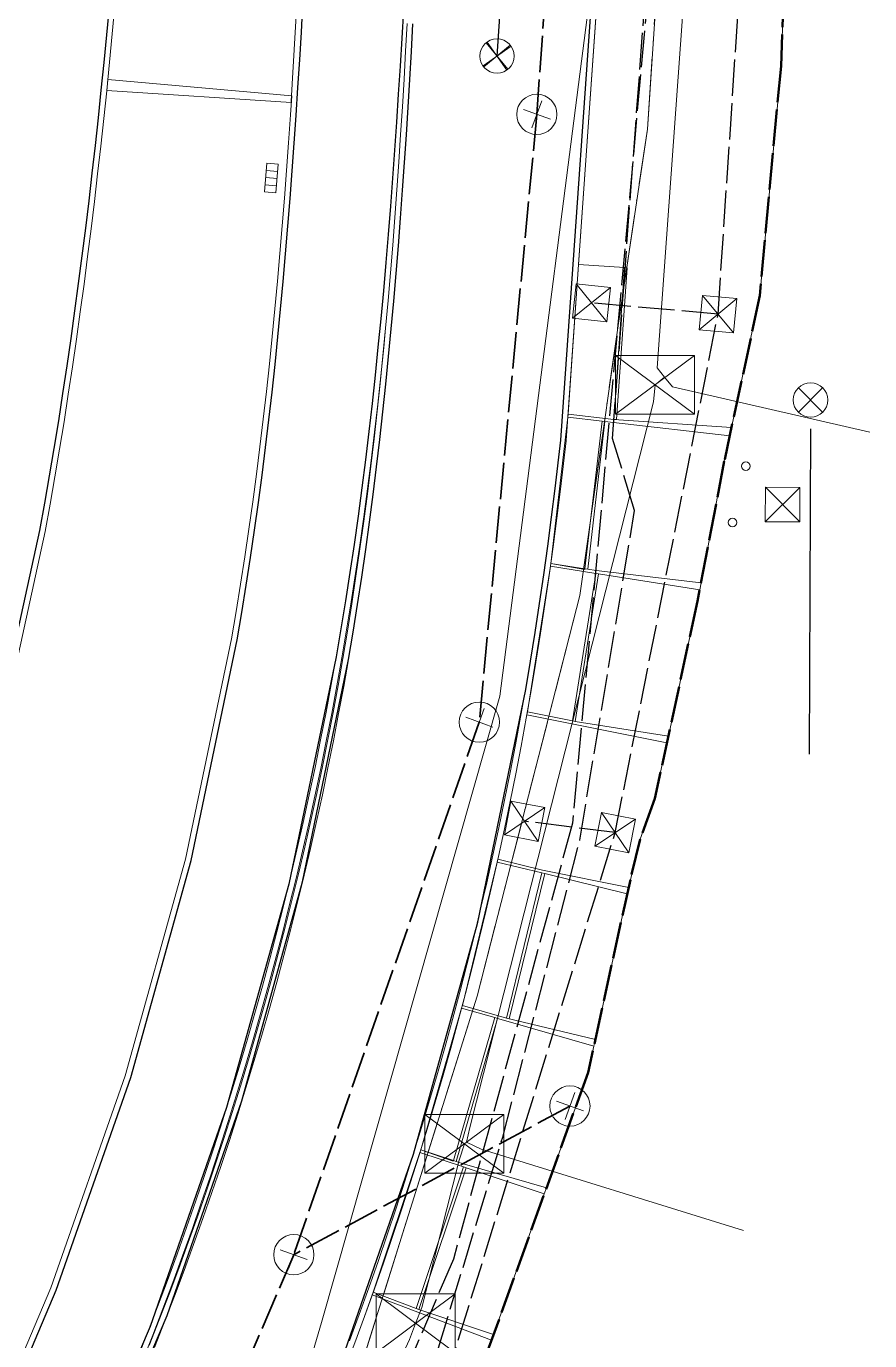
# Model space of a CAD drawing. Header units: metres. Extents: x 105014 to 106600, y 111320 to 118425.
# Drawn here: x 105838.88 to 105868.24, y 114279.72 to 114325.49 of the extents above; entities that cross this region are included whole.
import ezdxf

# ---------------------------------------------------------------- set-up
doc = ezdxf.new("R2010")
doc.units = ezdxf.units.M
doc.linetypes.add('DASHDOT', pattern=[3.556, 2.54, -0.508, 0, -0.508])
doc.linetypes.add('DASHED', pattern=[1.524, 1.27, -0.254])
for name, color, linetype, lineweight in [('00-BASE-LIMITE', 7, 'DASHED', 50), ('00-BASE-UE', 42, 'DASHED', 25), ('10-PAV-CALZADA-BRT', 12, 'CONTINUOUS', 30), ('10-PAV-CALZADA-MIXTA', 8, 'CONTINUOUS', 30), ('10-PAV-SARDINEL', 252, 'CONTINUOUS', 13), ('20-EP-ZONA-DURA', 253, 'CONTINUOUS', 13), ('20-EP-ZONA-VERDE', 84, 'CONTINUOUS', 13), ('30-RED-ENEL-NODOS', 11, 'CONTINUOUS', 13), ('30-RED-ENEL-PROY', 1, 'DASHED', 25), ('30-RED-ETB-CAMARA', 151, 'CONTINUOUS', 13), ('30-RED-ETB-EXIST', 145, 'CONTINUOUS', 13), ('30-RED-VANTI-EXIST', 52, 'CONTINUOUS', 13), ('30-RED-VANTI-PROY', 2, 'DASHED', 25), ('30-RED-VANTI-RETIRO', 8, 'DASHDOT', 13), ('35-RH-ACUE-MENOR-EXIST', 151, 'CONTINUOUS', 13), ('35-RH-ACUE-MENOR-PROY', 5, 'DASHED', 25), ('35-RH-PLUV-COLECTOR', 96, 'CONTINUOUS', 30), ('35-RH-PLUV-NODOS', 94, 'CONTINUOUS', 13), ('36-RH-SAN-COLECTOR-PROY', 6, 'DASHED', 35), ('36-RH-SAN-POZOS', 216, 'CONTINUOUS', 13)]:
    doc.layers.add(name, color=color, linetype=linetype, lineweight=lineweight)

# ---------------------------------------------------------------- blocks, each defined once
blk = doc.blocks.new('CAM_ETB_T_13')
for p, q in [((-1.375, -1.025), (1.375, 1.025)), ((-1.375, 1.025), (1.375, -1.025))]:
    blk.add_line(p, q)
blk.add_lwpolyline([(-1.375, -1.025), (1.375, -1.025), (1.375, 1.025), (-1.375, 1.025)], close=True)
blk = doc.blocks.new('CAJA_ENEL')
for p, q in [((-0.6, -0.6), (0.6, 0.6)), ((-0.6, 0.6), (0.6, -0.6))]:
    blk.add_line(p, q)
blk.add_lwpolyline([(-0.6, -0.6), (0.6, -0.6), (0.6, 0.6), (-0.6, 0.6)], close=True)
blk = doc.blocks.new('POSTE')
blk.add_circle((0, 0), 0.15)
blk = doc.blocks.new('POZO_SAN')
for p, q in [((0, -0.5), (0, 0.5)), ((-0.5, 0), (0.5, 0))]:
    blk.add_line(p, q)
blk.add_circle((0, 0), 0.7)
blk = doc.blocks.new('POZO_PLUV')
for p, q in [((-0.42, -0.42), (0.42, 0.42)), ((-0.42, 0.42), (0.42, -0.42))]:
    blk.add_line(p, q)
blk.add_circle((0, 0), 0.6)
blk = doc.blocks.new('SUMIDERO')
for p, q in [((-0.25, -0.2), (-0.25, 0.2)), ((0, -0.2), (0, 0.2)), ((0.25, -0.2), (0.25, 0.2))]:
    blk.add_line(p, q)
blk.add_lwpolyline([(-0.5, -0.2), (0.5, -0.2), (0.5, 0.2), (-0.5, 0.2)], close=True)

msp = doc.modelspace()

# ---------------------------------------------------------------- linework, layer by layer
at = {"layer": '00-BASE-LIMITE'}
msp.add_lwpolyline([(105865.2477, 114326.7277), (105865.1547, 114324.1031), (105864.4185, 114316.1079), (105863.1815, 114310.3381), (105862.2489, 114305.4699), (105860.7649, 114298.5959), (105860.2521, 114297.1861), (105859.9105, 114295.7655), (105858.4421, 114289.0569), (105854.5729, 114278.3329), (105849.3281, 114265.3559), (105843.4669, 114252.9019), (105842.5321, 114250.2085)], dxfattribs=at)
at = {"layer": '00-BASE-UE'}
msp.add_lwpolyline([(105865.2477, 114326.7277), (105865.1547, 114324.1031), (105864.4185, 114316.1079), (105863.1815, 114310.3381), (105862.2489, 114305.4699), (105860.7649, 114298.5959), (105860.2521, 114297.1861), (105859.9105, 114295.7655), (105858.4421, 114289.0569), (105854.5729, 114278.3329), (105849.3281, 114265.3559), (105843.4669, 114252.9019), (105842.5321, 114250.2085)], dxfattribs=at)
at = {"layer": '10-PAV-CALZADA-BRT'}
for points in [[(105841.7709, 114326.1501), (105841.6779, 114325.1869), (105841.5823, 114324.2239), (105841.4839, 114323.2613), (105841.3823, 114322.2989), (105841.2773, 114321.3367), (105841.1689, 114320.3751), (105841.0567, 114319.4139), (105840.9407, 114318.4531), (105840.8205, 114317.4929), (105840.6959, 114316.5331), (105840.5669, 114315.5741), (105840.4329, 114314.6157), (105840.2941, 114313.6579), (105840.1501, 114312.7009), (105840.0009, 114311.7449), (105839.8461, 114310.7895), (105839.6855, 114309.8351), (105839.5189, 114308.8819), (105839.3461, 114307.9297), (105837.2809, 114298.517), (105834.595, 114289.2624), (105831.3004, 114280.2065), (105827.4115, 114271.3895)], [(105836.8597, 114274.2599), (105839.9282, 114281.4793), (105842.5185, 114288.8838), (105844.6194, 114296.4417), (105846.2221, 114304.1207), (105846.3849, 114305.0747), (105846.5403, 114306.0299), (105846.6885, 114306.9861), (105846.8299, 114307.9435), (105846.9643, 114308.9019), (105847.0923, 114309.8611), (105847.2141, 114310.8213), (105847.3299, 114311.7819), (105847.4399, 114312.7435), (105847.5443, 114313.7055), (105847.6435, 114314.6683), (105847.7377, 114315.6313), (105847.8273, 114316.5949), (105847.9123, 114317.5589), (105847.9929, 114318.5233), (105848.0697, 114319.4879), (105848.1425, 114320.4529), (105848.2119, 114321.4183), (105848.2781, 114322.3837), (105848.3411, 114323.3495), (105848.4015, 114324.3153), (105848.4595, 114325.2813), (105848.5151, 114326.2475)], [(105852.0093, 114326.0501), (105851.9533, 114325.0761), (105851.8951, 114324.1015), (105851.8341, 114323.1261), (105851.7703, 114322.1499), (105851.7033, 114321.1731), (105851.6331, 114320.1957), (105851.5591, 114319.2175), (105851.4813, 114318.2387), (105851.3995, 114317.2593), (105851.3131, 114316.2795), (105851.2219, 114315.2991), (105851.1261, 114314.3183), (105851.0249, 114313.3371), (105850.9183, 114312.3555), (105850.8059, 114311.3737), (105850.6877, 114310.3917), (105850.5631, 114309.4095), (105850.4319, 114308.4273), (105850.2941, 114307.4449), (105850.1493, 114306.4629), (105849.9971, 114305.4809), (105849.8373, 114304.4991), (105849.6711, 114303.5249), (105848.0213, 114295.6184), (105845.8583, 114287.8367), (105843.1912, 114280.213), (105840.0315, 114272.7799)]]:
    msp.add_lwpolyline(points, dxfattribs=at)
at = {"layer": '10-PAV-CALZADA-MIXTA'}
for points in [[(105858.8575, 114330.7687), (105857.4793, 114311.0737), (105857.2801, 114309.3885), (105857.1557, 114308.3887), (105857.0245, 114307.3881), (105856.8863, 114306.3867), (105856.7407, 114305.3847), (105856.5877, 114304.3823), (105856.4269, 114303.3795), (105856.2601, 114302.3889), (105854.5748, 114294.2304), (105852.3552, 114286.2008), (105849.6108, 114278.3351), (105846.3537, 114270.6675), (105845.9273, 114269.7584), (105828.7887, 114240.1843), (105808.0018, 114206.9986), (105803.0739, 114199.1314), (105795.6515, 114187.2818), (105786.9637, 114173.4119), (105786.9461, 114173.3839), (105782.3416, 114166.0328), (105780.9272, 114163.7748), (105771.1617, 114148.1845)], [(105840.6901, 114273.3103), (105843.7831, 114280.5931), (105846.3894, 114288.0639), (105848.4977, 114295.6902), (105850.0989, 114303.4389), (105850.2595, 114304.3931), (105850.4129, 114305.3487), (105850.5589, 114306.3053), (105850.6979, 114307.2629), (105850.8301, 114308.2217), (105850.9561, 114309.1813), (105851.0757, 114310.1415), (105851.1891, 114311.1025), (105851.2971, 114312.0643), (105851.3993, 114313.0265), (105851.4965, 114313.9895), (105851.5885, 114314.9529), (105851.6757, 114315.9167), (105851.7585, 114316.8807), (105851.8371, 114317.8453), (105851.9115, 114318.8103), (105851.9823, 114319.7753), (105852.0495, 114320.7407), (105852.1135, 114321.7065), (105852.1745, 114322.6723), (105852.2325, 114323.6381), (105852.2883, 114324.6043), (105852.3417, 114325.5707)]]:
    msp.add_lwpolyline(points, dxfattribs=at)
at = {"layer": '10-PAV-SARDINEL'}
for points in [[(105850.1328, 114279.7097), (105850.4718, 114280.6295), (105850.8037, 114281.5519), (105851.1284, 114282.4768), (105851.4459, 114283.4042), (105851.7563, 114284.334), (105852.0594, 114285.2663), (105852.3552, 114286.2008), (105852.6438, 114287.1376), (105852.9251, 114288.0767), (105853.1991, 114289.0179), (105853.4657, 114289.9612), (105853.7251, 114290.9065), (105853.9771, 114291.8538), (105854.2217, 114292.8031), (105854.459, 114293.7542), (105854.6888, 114294.7071), (105854.9113, 114295.6618), (105855.1264, 114296.6182), (105855.334, 114297.5762), (105855.5341, 114298.5358), (105855.7268, 114299.4969), (105855.9121, 114300.4595), (105856.0898, 114301.4235), (105856.2601, 114302.3889), (105856.4269, 114303.3795), (105856.5877, 114304.3823), (105856.7407, 114305.3847), (105856.8863, 114306.3867), (105857.0245, 114307.3881), (105857.1557, 114308.3887), (105857.2801, 114309.3885), (105857.4793, 114311.0737), (105858.8575, 114330.7687)], [(105859.057, 114330.7547), (105857.6788, 114311.0597), (105857.6779, 114311.0502), (105857.4787, 114309.3644), (105857.3541, 114308.3634), (105857.2227, 114307.3615), (105857.0843, 114306.3587), (105856.9385, 114305.3552), (105856.7853, 114304.3514), (105856.6243, 114303.3471), (105856.4572, 114302.355), (105856.2867, 114301.3881), (105856.1087, 114300.4225), (105855.9231, 114299.4584), (105855.7301, 114298.4958), (105855.5296, 114297.5346), (105855.3217, 114296.5751), (105855.1063, 114295.6172), (105854.8835, 114294.661), (105854.6532, 114293.7066), (105854.4156, 114292.7539), (105854.1706, 114291.8032), (105853.9182, 114290.8544), (105853.6584, 114289.9075), (105853.3913, 114288.9628), (105853.1169, 114288.0201), (105852.8352, 114287.0796), (105852.5461, 114286.1412), (105852.2498, 114285.2052), (105851.9463, 114284.2715), (105851.6355, 114283.3402), (105851.3174, 114282.4113), (105850.9922, 114281.4849), (105850.6597, 114280.5611), (105850.3202, 114279.6399)], [(105842.7438, 114279.0737), (105843.1026, 114279.9848), (105843.4542, 114280.8986), (105843.7985, 114281.8153), (105844.1356, 114282.7346), (105844.4653, 114283.6566), (105844.7877, 114284.5812), (105845.1028, 114285.5083), (105845.4105, 114286.4378), (105845.7109, 114287.3698), (105846.0038, 114288.3041), (105846.2893, 114289.2408), (105846.5674, 114290.1796), (105846.8381, 114291.1206), (105847.1012, 114292.0638), (105847.3569, 114293.009), (105847.6051, 114293.9562), (105847.8458, 114294.9053), (105848.0789, 114295.8563), (105848.3045, 114296.8092), (105848.5225, 114297.7638), (105848.7329, 114298.7201), (105848.9358, 114299.678), (105849.1311, 114300.6375), (105849.3187, 114301.5985), (105849.4987, 114302.561), (105849.6711, 114303.5249), (105849.8373, 114304.4991), (105849.9971, 114305.4809), (105850.1493, 114306.4629), (105850.2941, 114307.4449), (105850.4319, 114308.4273), (105850.5631, 114309.4095), (105850.6877, 114310.3917), (105850.8059, 114311.3737), (105850.9183, 114312.3555), (105851.0249, 114313.3371), (105851.1261, 114314.3183), (105851.2219, 114315.2991), (105851.3131, 114316.2795), (105851.3995, 114317.2593), (105851.4813, 114318.2387), (105851.5591, 114319.2175), (105851.6331, 114320.1957), (105851.7033, 114321.1731), (105851.7703, 114322.1499), (105851.8341, 114323.1261), (105851.8951, 114324.1015), (105851.9533, 114325.0761), (105852.0093, 114326.0501)], [(105852.142, 114325.5815), (105852.0886, 114324.6156), (105852.0329, 114323.6499), (105851.9749, 114322.6846), (105851.9139, 114321.7194), (105851.85, 114320.7543), (105851.7828, 114319.7896), (105851.7121, 114318.8253), (105851.6378, 114317.8611), (105851.5592, 114316.8974), (105851.4765, 114315.9343), (105851.3908, 114314.9713), (105851.3251, 114314.2984), (105851.2238, 114313.3161), (105851.1171, 114312.3334), (105851.0046, 114311.3504), (105850.8862, 114310.3672), (105850.7614, 114309.3837), (105850.6301, 114308.4002), (105850.4921, 114307.4164), (105850.3471, 114306.433), (105850.1946, 114305.4496), (105850.0346, 114304.4663), (105849.8681, 114303.4904), (105849.6955, 114302.525), (105849.5152, 114301.561), (105849.3273, 114300.5984), (105849.1317, 114299.6374), (105848.9284, 114298.6779), (105848.7177, 114297.7201), (105848.4993, 114296.7639), (105848.2733, 114295.8095), (105848.0399, 114294.8569), (105847.7988, 114293.9063), (105847.5502, 114292.9576), (105847.2941, 114292.0109), (105847.0305, 114291.0661), (105846.7594, 114290.1236), (105846.4809, 114289.1833), (105846.1949, 114288.2451), (105845.9015, 114287.3092), (105845.6007, 114286.3757), (105845.2925, 114285.4447), (105844.9768, 114284.5161), (105844.6539, 114283.5901), (105844.3236, 114282.6664), (105843.986, 114281.7457), (105843.6412, 114280.8276), (105843.289, 114279.9123), (105842.9296, 114278.9997)], [(105843.1596, 114279.5507), (105843.51, 114280.442), (105843.8533, 114281.336), (105844.1895, 114282.2327), (105844.5185, 114283.1321), (105844.8402, 114284.034), (105845.1548, 114284.9386), (105845.4621, 114285.8457), (105845.7621, 114286.755), (105846.0549, 114287.6668), (105846.3404, 114288.5809), (105846.6185, 114289.4973), (105846.8893, 114290.4158), (105847.1528, 114291.3365), (105847.4089, 114292.2593), (105847.6575, 114293.1837), (105847.8989, 114294.1108), (105848.1328, 114295.0395), (105848.3592, 114295.9699), (105848.5783, 114296.9022), (105848.7898, 114297.8362), (105848.9939, 114298.7718), (105849.1905, 114299.7091), (105849.3797, 114300.6479), (105849.5613, 114301.5882), (105849.7353, 114302.5298), (105849.9018, 114303.4729), (105850.0622, 114304.4256), (105850.2153, 114305.3797), (105850.3611, 114306.3348), (105850.4999, 114307.2906), (105850.6319, 114308.2484), (105850.7577, 114309.2067), (105850.8772, 114310.1656), (105850.9904, 114311.1254), (105851.0983, 114312.086), (105851.2004, 114313.0471), (105851.2975, 114314.0091), (105851.3894, 114314.9714), (105851.4765, 114315.9343), (105851.5592, 114316.8974), (105851.6378, 114317.8611), (105851.7121, 114318.8253), (105851.7828, 114319.7896), (105851.85, 114320.7543), (105851.9139, 114321.7194), (105851.9749, 114322.6846), (105852.0329, 114323.6499), (105852.0886, 114324.6156), (105852.142, 114325.5815)], [(105852.3417, 114325.5707), (105852.2883, 114324.6043), (105852.2325, 114323.6381), (105852.1745, 114322.6723), (105852.1135, 114321.7065), (105852.0495, 114320.7407), (105851.9823, 114319.7753), (105851.9115, 114318.8103), (105851.8371, 114317.8453), (105851.7585, 114316.8807), (105851.6757, 114315.9167), (105851.5885, 114314.9529), (105851.4965, 114313.9895), (105851.3993, 114313.0265), (105851.2971, 114312.0643), (105851.1891, 114311.1025), (105851.0757, 114310.1415), (105850.9561, 114309.1813), (105850.8301, 114308.2217), (105850.6979, 114307.2629), (105850.5589, 114306.3053), (105850.4129, 114305.3487), (105850.2595, 114304.3931), (105850.0989, 114303.4389), (105849.9321, 114302.4943), (105849.7577, 114301.551), (105849.5758, 114300.6092), (105849.3864, 114299.6688), (105849.1895, 114298.73), (105848.985, 114297.7928), (105848.7731, 114296.8572), (105848.5537, 114295.9234), (105848.3269, 114294.9914), (105848.0926, 114294.0612), (105847.8509, 114293.1329), (105847.6018, 114292.2065), (105847.3453, 114291.2822), (105847.0813, 114290.36), (105846.8101, 114289.4399), (105846.5315, 114288.522), (105846.2455, 114287.6064), (105845.9523, 114286.693), (105845.6517, 114285.7821), (105845.3439, 114284.8736), (105845.0288, 114283.9675), (105844.7065, 114283.0641), (105844.377, 114282.1632), (105844.0403, 114281.265), (105843.6964, 114280.3695), (105843.3454, 114279.4768)]]:
    msp.add_lwpolyline(points, dxfattribs=at)
at = {"layer": '20-EP-ZONA-DURA'}
for points in [[(105842.248, 114329.178), (105848.4461, 114328.6793), (105848.4458, 114328.6737), (105848.1101, 114322.8797), (105848.1067, 114322.8278), (105841.6837, 114323.2482), (105842.248, 114329.178)], [(105864.4185, 114316.1079), (105863.4332, 114311.5119), (105859.3341, 114311.7943), (105857.7477, 114311.9783), (105859.3344, 114311.7973), (105859.4341, 114311.7903), (105859.8023, 114317.0775), (105859.7026, 114317.0845), (105858.1077, 114317.1954), (105858.8481, 114327.7693), (105860.4443, 114327.6577), (105865.3047, 114327.3175), (105865.2477, 114326.7277), (105865.1547, 114324.1031), (105864.4185, 114316.1079)], [(105863.1815, 114310.3381), (105862.3708, 114306.1063), (105858.7235, 114306.5339), (105858.4277, 114306.5806), (105859.0245, 114311.7295), (105859.3225, 114311.6949), (105863.3717, 114311.2251), (105863.1815, 114310.3381)], [(105862.2489, 114305.4699), (105861.2346, 114300.7715), (105857.9949, 114301.2831), (105858.8063, 114306.4194), (105862.3244, 114305.8639), (105862.2489, 114305.4699)], [(105860.2521, 114297.1861), (105859.9105, 114295.7655), (105859.8528, 114295.5019), (105856.8559, 114296.1025), (105855.3031, 114296.4809), (105855.2795, 114296.3837), (105855.3217, 114296.5751), (105855.5296, 114297.5346), (105855.7301, 114298.4958), (105855.9231, 114299.4584), (105856.1087, 114300.4225), (105856.2867, 114301.3881), (105856.3095, 114301.5145), (105857.8765, 114301.2007), (105861.1843, 114300.5385), (105860.7649, 114298.5959), (105860.2521, 114297.1861)], [(105859.8046, 114295.2815), (105858.6924, 114290.2003), (105855.6003, 114290.9503), (105854.0645, 114291.3927), (105855.6012, 114290.9532), (105855.6983, 114290.9297), (105856.9289, 114295.9819), (105859.8046, 114295.2815)], [(105858.4421, 114289.0569), (105856.9908, 114285.0345), (105854.1347, 114285.8609), (105853.8497, 114285.9559), (105855.2845, 114290.9373), (105855.5727, 114290.8543), (105858.642, 114289.9703), (105858.4421, 114289.0569)], [(105856.9165, 114284.8285), (105855.1511, 114279.9355), (105852.5533, 114280.8014), (105854.1975, 114285.7347), (105856.9165, 114284.8285)], [(105854.5729, 114278.3329), (105853.1809, 114274.8887), (105850.5759, 114275.8795), (105849.1063, 114276.5085), (105849.0671, 114276.4167), (105849.2586, 114276.8924), (105849.6196, 114277.8055), (105849.9734, 114278.7213), (105850.3202, 114279.6399), (105850.6597, 114280.5611), (105850.9273, 114281.3079), (105852.4229, 114280.7395), (105855.0773, 114279.7309), (105854.5729, 114278.3329)]]:
    msp.add_lwpolyline(points, close=True, dxfattribs=at)
msp.add_lwpolyline([(105842.9296, 114278.9997), (105843.289, 114279.9123), (105843.6412, 114280.8276), (105843.986, 114281.7457), (105844.3236, 114282.6664), (105844.6539, 114283.5901), (105844.9768, 114284.5161), (105845.2925, 114285.4447), (105845.6007, 114286.3757), (105845.9015, 114287.3092), (105846.1949, 114288.2451), (105846.4809, 114289.1833), (105846.7594, 114290.1236), (105847.0305, 114291.0661), (105847.2941, 114292.0109), (105847.5502, 114292.9576), (105847.7988, 114293.9063), (105848.0399, 114294.8569), (105848.2733, 114295.8095), (105848.4993, 114296.7639), (105848.7177, 114297.7201), (105848.9284, 114298.6779), (105849.1317, 114299.6374), (105849.3273, 114300.5984), (105849.5152, 114301.561), (105849.6955, 114302.525), (105849.8681, 114303.4904), (105850.0346, 114304.4663), (105850.1946, 114305.4496), (105850.3471, 114306.433), (105850.4921, 114307.4164), (105850.6301, 114308.4002), (105850.7614, 114309.3837), (105850.8862, 114310.3672), (105851.0046, 114311.3504), (105851.1171, 114312.3334), (105851.2238, 114313.3161), (105851.3251, 114314.2984), (105851.2975, 114314.0091), (105851.2004, 114313.0471), (105851.0983, 114312.086), (105850.9904, 114311.1254), (105850.8772, 114310.1656), (105850.7577, 114309.2067), (105850.6319, 114308.2484), (105850.4999, 114307.2906), (105850.3611, 114306.3348), (105850.2153, 114305.3797), (105850.0622, 114304.4256), (105849.9018, 114303.4729), (105849.7353, 114302.5298), (105849.5613, 114301.5882), (105849.3797, 114300.6479), (105849.1905, 114299.7091), (105848.9939, 114298.7718), (105848.7898, 114297.8362), (105848.5783, 114296.9022), (105848.3592, 114295.9699), (105848.1328, 114295.0395), (105847.8989, 114294.1108), (105847.6575, 114293.1837), (105847.4089, 114292.2593), (105847.1528, 114291.3365), (105846.8893, 114290.4158), (105846.6185, 114289.4973), (105846.3404, 114288.5809), (105846.0549, 114287.6668), (105845.7621, 114286.755), (105845.4621, 114285.8457), (105845.1548, 114284.9386), (105844.8402, 114284.034), (105844.5185, 114283.1321), (105844.1895, 114282.2327), (105843.8533, 114281.336), (105843.51, 114280.442), (105843.1596, 114279.5507)], dxfattribs=at)
at = {"layer": '20-EP-ZONA-VERDE'}
msp.add_lwpolyline([(105837.4748, 114298.4678), (105839.5429, 114307.8937), (105839.7157, 114308.8469), (105839.8825, 114309.8013), (105840.0433, 114310.7569), (105840.1985, 114311.7133), (105840.3479, 114312.6707), (105840.4919, 114313.6287), (105840.6309, 114314.5875), (105840.7649, 114315.5469), (105840.8941, 114316.5071), (105841.0189, 114317.4675), (105841.1393, 114318.4287), (105841.2553, 114319.3903), (105841.3677, 114320.3523), (105841.4761, 114321.3147), (105841.5811, 114322.2775), (105841.6827, 114323.2405), (105841.7231, 114323.6345), (105848.1221, 114323.0637), (105848.1221, 114323.0637), (105848.0785, 114322.3971), (105848.0125, 114321.4323), (105847.9431, 114320.4677), (105847.8703, 114319.5035), (105847.7935, 114318.5395), (105847.7129, 114317.5761), (105847.6281, 114316.6129), (105847.5387, 114315.6503), (105847.4445, 114314.6881), (105847.3455, 114313.7267), (105847.2411, 114312.7657), (105847.1311, 114311.8053), (105847.0155, 114310.8457), (105846.8939, 114309.8869), (105846.7661, 114308.9291), (105846.6319, 114307.9721), (105846.4909, 114307.0161), (105846.3429, 114306.0613), (105846.1877, 114305.1075), (105846.0251, 114304.1547), (105844.4251, 114296.4887), (105842.3277, 114288.9436), (105839.7418, 114281.5517), (105836.6785, 114274.3445)], dxfattribs=at)
for points in [[(105859.7026, 114317.0845), (105859.3344, 114311.7973), (105857.7477, 114311.9783), (105858.1069, 114317.1955), (105859.7026, 114317.0845)], [(105859.8023, 114317.0775), (105859.4341, 114311.7903), (105859.3344, 114311.7973), (105859.7026, 114317.0845), (105859.8023, 114317.0775)], [(105858.9251, 114311.741), (105858.3281, 114306.5963), (105857.1447, 114306.7831), (105857.7361, 114311.8791), (105858.9251, 114311.741)], [(105859.3341, 114311.7943), (105863.4333, 114311.5119), (105863.3717, 114311.2251), (105859.3225, 114311.6949), (105859.0245, 114311.7295), (105858.9251, 114311.741), (105857.7361, 114311.8791), (105857.7477, 114311.9783), (105859.3341, 114311.7943)], [(105859.0245, 114311.7295), (105858.4277, 114306.5806), (105858.3281, 114306.5963), (105858.9251, 114311.741), (105859.0245, 114311.7295)], [(105858.7076, 114306.435), (105857.8964, 114301.2987), (105856.3291, 114301.6125), (105857.1291, 114306.6843), (105858.7076, 114306.435)], [(105858.3257, 114306.5757), (105858.3281, 114306.5963), (105858.4277, 114306.5806), (105858.7235, 114306.5339), (105862.3707, 114306.1063), (105862.3243, 114305.8639), (105858.8063, 114306.4194), (105858.7076, 114306.435), (105857.1291, 114306.6843), (105857.1447, 114306.7831), (105858.3257, 114306.5757)], [(105858.3281, 114306.5963), (105858.3257, 114306.5757), (105857.1447, 114306.7831), (105858.3281, 114306.5963)], [(105858.8063, 114306.4194), (105857.9949, 114301.2831), (105857.8964, 114301.2987), (105858.7076, 114306.435), (105858.8063, 114306.4194)], [(105857.8964, 114301.2987), (105857.9949, 114301.2831), (105861.2347, 114300.7715), (105861.1843, 114300.5385), (105857.8765, 114301.2007), (105856.3095, 114301.5145), (105856.3291, 114301.6125), (105857.8964, 114301.2987)], [(105856.8318, 114296.0055), (105855.6012, 114290.9532), (105854.0645, 114291.3927), (105855.2795, 114296.3837), (105856.8318, 114296.0055)], [(105856.8559, 114296.1025), (105859.8527, 114295.5019), (105859.8045, 114295.2815), (105856.9289, 114295.9819), (105856.8318, 114296.0055), (105855.2795, 114296.3837), (105855.3031, 114296.4809), (105856.8559, 114296.1025)], [(105856.9289, 114295.9819), (105855.6983, 114290.9297), (105855.6012, 114290.9532), (105856.8318, 114296.0055), (105856.9289, 114295.9819)], [(105855.1883, 114290.9649), (105853.7547, 114285.9875), (105852.6183, 114286.3663), (105854.0367, 114291.2965), (105855.1883, 114290.9649)], [(105855.6003, 114290.9503), (105858.6923, 114290.2003), (105858.6421, 114289.9703), (105855.5727, 114290.8543), (105855.2845, 114290.9373), (105855.1883, 114290.9649), (105854.0367, 114291.2965), (105854.0645, 114291.3927), (105855.6003, 114290.9503)], [(105855.2845, 114290.9373), (105853.8497, 114285.9559), (105853.7547, 114285.9875), (105855.1883, 114290.9649), (105855.2845, 114290.9373)], [(105854.1027, 114285.7662), (105852.4586, 114280.8329), (105850.9629, 114281.4015), (105852.5867, 114286.2715), (105854.1027, 114285.7662)], [(105853.7491, 114285.9681), (105853.7547, 114285.9875), (105853.8497, 114285.9559), (105854.1347, 114285.8609), (105856.9907, 114285.0345), (105856.9165, 114284.8285), (105854.1975, 114285.7347), (105854.1027, 114285.7662), (105852.5867, 114286.2715), (105852.6183, 114286.3663), (105853.7491, 114285.9681)], [(105853.7547, 114285.9875), (105853.7491, 114285.9681), (105852.6183, 114286.3663), (105853.7547, 114285.9875)], [(105854.1975, 114285.7347), (105852.5533, 114280.8014), (105852.4586, 114280.8329), (105854.1027, 114285.7662), (105854.1975, 114285.7347)], [(105852.4586, 114280.8329), (105852.5533, 114280.8014), (105855.1511, 114279.9355), (105855.0773, 114279.7309), (105852.4229, 114280.7395), (105850.9273, 114281.3079), (105850.9629, 114281.4015), (105852.4586, 114280.8329)]]:
    msp.add_lwpolyline(points, close=True, dxfattribs=at)
at = {"layer": '30-RED-ENEL-PROY'}
for points in [[(105862.9637, 114315.4617), (105864.4315, 114337.5481)], [(105862.9637, 114315.4617), (105858.5555, 114315.8545)], [(105859.3841, 114297.4089), (105862.9637, 114315.4617)], [(105859.3841, 114297.4089), (105856.2275, 114297.8065)], [(105853.0227, 114276.8247), (105859.3841, 114297.4089)]]:
    msp.add_lwpolyline(points, dxfattribs=at)
at = {"layer": '30-RED-ETB-EXIST'}
for points in [[(105860.771, 114313.003), (105861.105, 114313.273), (105860.844, 114313.596), (105863.429, 114349.471)], [(105860.771, 114313.003), (105861.105, 114313.273), (105861.382, 114312.928), (105868.242, 114311.353)], [(105854.134, 114286.571), (105854.207, 114286.635), (105854.318, 114287.139), (105860.722, 114312.407), (105860.771, 114313.003)], [(105852.438, 114280.32), (105852.653, 114280.877), (105853.951, 114286.002), (105854.134, 114286.571)], [(105854.134, 114286.571), (105854.207, 114286.635), (105854.72, 114286.382), (105863.855, 114283.553)], [(105842.614, 114258.723), (105842.835, 114259.271), (105842.952, 114259.77), (105852.224, 114279.763), (105852.438, 114280.32)]]:
    msp.add_lwpolyline(points, dxfattribs=at)
at = {"layer": '30-RED-VANTI-EXIST'}
for points in [[(105859.68, 114316.388), (105860.5035, 114321.9017), (105860.8741, 114327.5103), (105861.8713, 114340.1657), (105862.2609, 114351.7963), (105862.7635, 114366.9239), (105863.0821, 114377.9727), (105863.306, 114384.1224)], [(105841.1362, 114256.0562), (105843.0645, 114260.5579), (105847.4595, 114270.4325), (105850.2429, 114277.8941), (105854.5769, 114291.7167), (105858.1557, 114305.6699), (105859.4833, 114315.0709), (105859.68, 114316.388)]]:
    msp.add_lwpolyline(points, dxfattribs=at)
at = {"layer": '30-RED-VANTI-PROY'}
for points in [[(105859.68, 114316.388), (105860.5317, 114327.8857), (105861.9413, 114358.0243), (105863.0591, 114380.9157), (105863.306, 114384.1224)], [(105841.1362, 114256.0562), (105842.8479, 114257.1093), (105849.3747, 114269.9915), (105851.0099, 114274.8421), (105852.5807, 114278.8309), (105853.1971, 114279.3553), (105855.4675, 114286.8043), (105858.1517, 114297.1505), (105860.0595, 114308.6249), (105859.2907, 114311.1329), (105859.68, 114316.388)]]:
    msp.add_lwpolyline(points, dxfattribs=at)
at = {"layer": '30-RED-VANTI-RETIRO'}
for points in [[(105859.68, 114316.388), (105860.5035, 114321.9017), (105860.8741, 114327.5103), (105861.8713, 114340.1657), (105862.2609, 114351.7963), (105862.7635, 114366.9239), (105863.0821, 114377.9727), (105863.306, 114384.1224)], [(105841.1362, 114256.0562), (105843.0645, 114260.5579), (105847.4595, 114270.4325), (105850.2429, 114277.8941), (105854.5769, 114291.7167), (105858.1557, 114305.6699), (105859.4833, 114315.0709), (105859.68, 114316.388)]]:
    msp.add_lwpolyline(points, dxfattribs=at)
at = {"layer": '35-RH-ACUE-MENOR-EXIST'}
msp.add_lwpolyline([(105841.13, 114256.94), (105841.32, 114257.44), (105841.44, 114257.9), (105841.7, 114258.8), (105844.3139, 114264.6574), (105844.98, 114266.15), (105849.16, 114280.35), (105855.37, 114302.16), (105859.19, 114331.86), (105862.09, 114402.02), (105867.82, 114440)], dxfattribs=at)
msp.add_lwpolyline([(105841.13, 114256.94), (105841.32, 114257.44), (105841.44, 114257.9), (105841.7, 114258.8), (105844.3139, 114264.6574), (105844.98, 114266.15), (105849.16, 114280.35), (105855.37, 114302.16), (105859.19, 114331.86), (105862.09, 114402.02), (105867.82, 114440)], dxfattribs=at)
at = {"layer": '35-RH-ACUE-MENOR-PROY'}
msp.add_lwpolyline([(105861.9223, 114342.0222), (105857.9005, 114297.7431), (105853.7495, 114282.5511), (105844.7801, 114261.6239), (105831.6198, 114240.0264), (105807.7593, 114202.3213), (105796.8234, 114187.2746), (105789.0714, 114175.5131), (105782.1186, 114163.9862), (105775.1931, 114152.6134), (105763.6431, 114134.3395)], dxfattribs=at)
at = {"layer": '35-RH-PLUV-COLECTOR'}
for points in [[(105855.27, 114324.45), (105858.5492, 114373.296)], [(105855.27, 114324.45), (105858.5492, 114373.296)], [(105866.1788, 114311.4734), (105866.1397, 114300.1407)]]:
    msp.add_lwpolyline(points, dxfattribs=at)
at = {"layer": '36-RH-SAN-COLECTOR-PROY'}
for points in [[(105858.6774, 114350.9935), (105856.6563, 114322.4194)], [(105856.6563, 114322.4194), (105854.65, 114301.26)], [(105854.654, 114301.255), (105848.1965, 114282.7112)], [(105857.8087, 114287.8888), (105848.1965, 114282.7112)], [(105848.1965, 114282.7112), (105835.0842, 114252.2886)]]:
    msp.add_lwpolyline(points, dxfattribs=at)

# ---------------------------------------------------------------- block references
at = {"layer": '30-RED-ENEL-NODOS'}
for name, p, rotation in [('CAJA_ENEL', (105858.5554, 114315.8544), 84), ('CAJA_ENEL', (105862.9638, 114315.4616), 84.6), ('POSTE', (105863.9317, 114310.1669), 179.8), ('CAJA_ENEL', (105865.2085, 114308.8315), 89.8), ('POSTE', (105863.4701, 114308.2056), 179.8), ('CAJA_ENEL', (105856.2275, 114297.8065), 79.1), ('CAJA_ENEL', (105859.3841, 114297.4089), 78.9)]:
    msp.add_blockref(name, p, dxfattribs=dict(at, rotation=rotation))
at = {"layer": '30-RED-ETB-CAMARA'}
for p in [(105860.771, 114313.003), (105854.134, 114286.571), (105852.438, 114280.32)]:
    msp.add_blockref('CAM_ETB_T_13', p, dxfattribs=at)
at = {"layer": '35-RH-PLUV-NODOS'}
for name, p, rotation in [('POZO_PLUV', (105855.27, 114324.45), 260), ('POZO_PLUV', (105855.27, 114324.45), 260), ('POZO_PLUV', (105855.27, 114324.45), 354.9), ('POZO_PLUV', (105855.27, 114324.45), 354.9), ('SUMIDERO', (105847.4166, 114320.201), 265.3), ('SUMIDERO', (105847.4166, 114320.201), 265.3), ('SUMIDERO', (105847.4166, 114320.201), 265.3), ('POZO_PLUV', (105866.1829, 114312.4734), 270)]:
    msp.add_blockref(name, p, dxfattribs=dict(at, rotation=rotation))
msp.add_blockref('POZO_PLUV', (105866.1829, 114312.4734), dxfattribs=at)
at = {"layer": '36-RH-SAN-POZOS', "rotation": 250}
for p in [(105856.6563, 114322.4194), (105854.654, 114301.255), (105857.8087, 114287.8888), (105848.1965, 114282.7112)]:
    msp.add_blockref('POZO_SAN', p, dxfattribs=at)

doc.saveas('drawing.dxf')
